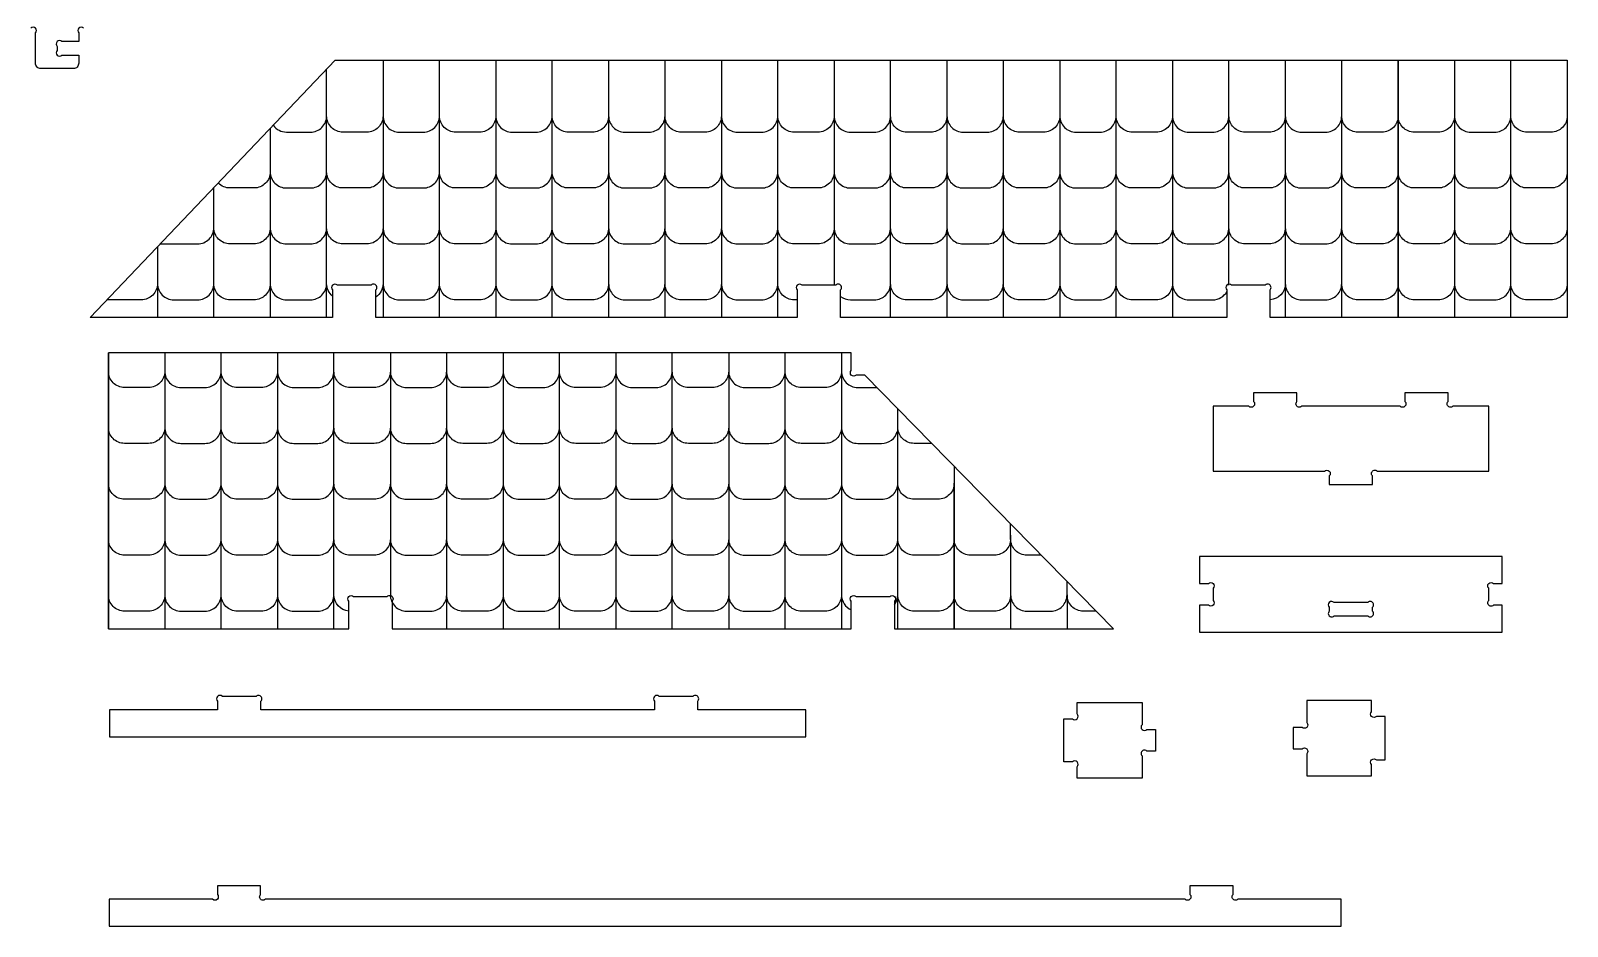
# Model space of a CAD drawing. Extents: x 2211 to 3327, y 1796 to 2657.
# Drawn here: x 2985.3 to 3326.5, y 2121 to 2319.9 of the extents above; entities that cross this region are included whole.
import ezdxf

# ---------------------------------------------------------------- set-up
doc = ezdxf.new("R2010")
doc.units = 0
doc.header["$MEASUREMENT"] = 0
doc.layers.add('LAYER1', color=18, linetype='CONTINUOUS')

msp = doc.modelspace()

# ---------------------------------------------------------------- linework, layer by layer
at = {"layer": 'LAYER1'}
for points in [[(2997.01, 2320.48, 1), (2995.95, 2319.42), (2995.95, 2317.48), (2992.21, 2317.48, 1), (2991.15, 2316.42), (2991.15, 2315.55, 1), (2992.21, 2314.48), (2995.95, 2314.48), (2995.95, 2312.68, -0.414214), (2994.75, 2311.48), (2987.55, 2311.48, -0.414214), (2986.35, 2312.68), (2986.35, 2319.42, 1), (2985.29, 2320.48)], [(3039.17, 2298.88, 0.240596), (3042.08, 2297.39), (3047.41, 2297.39, 0.414214), (3051.01, 2300.99), (3051.01, 2311.31)], [(3063.53, 2313.33), (3063.53, 2300.99, -0.414214), (3059.93, 2297.39), (3054.61, 2297.39, -0.414214), (3051.01, 2300.99), (3051.01, 2309.28)], [(3063.53, 2313.33), (3063.53, 2300.99, 0.414214), (3067.13, 2297.39), (3072.46, 2297.39, 0.414214), (3076.06, 2300.99), (3076.06, 2313.33)], [(3088.58, 2313.33), (3088.58, 2300.99, -0.414214), (3084.98, 2297.39), (3079.66, 2297.39, -0.414214), (3076.06, 2300.99), (3076.06, 2313.33)], [(3088.58, 2313.33), (3088.58, 2300.99, 0.414214), (3092.18, 2297.39), (3097.5, 2297.39, 0.414214), (3101.1, 2300.99), (3101.1, 2313.33)], [(3113.63, 2313.33), (3113.63, 2300.99, -0.414214), (3110.03, 2297.39), (3104.7, 2297.39, -0.414214), (3101.1, 2300.99), (3101.1, 2313.33)], [(3113.63, 2313.33), (3113.63, 2300.99, 0.414214), (3117.23, 2297.39), (3122.55, 2297.39, 0.414214), (3126.15, 2300.99), (3126.15, 2313.33)], [(3138.67, 2313.33), (3138.67, 2300.99, -0.414214), (3135.07, 2297.39), (3129.75, 2297.39, -0.414214), (3126.15, 2300.99), (3126.15, 2313.33)], [(3138.67, 2313.33), (3138.67, 2300.99, 0.414214), (3142.27, 2297.39), (3147.6, 2297.39, 0.414214), (3151.2, 2300.99), (3151.2, 2313.33)], [(3163.72, 2313.33), (3163.72, 2300.99, -0.414214), (3160.12, 2297.39), (3154.8, 2297.39, -0.414214), (3151.2, 2300.99), (3151.2, 2313.33)], [(3163.72, 2313.33), (3163.72, 2300.99, 0.414214), (3167.32, 2297.39), (3172.65, 2297.39, 0.414214), (3176.25, 2300.99), (3176.25, 2313.33)], [(3188.77, 2313.33), (3188.77, 2300.99, -0.414214), (3185.17, 2297.39), (3179.85, 2297.39, -0.414214), (3176.25, 2300.99), (3176.25, 2313.33)], [(3188.77, 2313.33), (3188.77, 2300.99, 0.414214), (3192.37, 2297.39), (3197.69, 2297.39, 0.414214), (3201.29, 2300.99), (3201.29, 2313.33)], [(3213.82, 2313.33), (3213.82, 2300.99, -0.414214), (3210.22, 2297.39), (3204.89, 2297.39, -0.414214), (3201.29, 2300.99), (3201.29, 2313.33)], [(3213.82, 2313.33), (3213.82, 2300.99, 0.414214), (3217.42, 2297.39), (3222.74, 2297.39, 0.414214), (3226.34, 2300.99), (3226.34, 2313.33)], [(3238.86, 2313.33), (3238.86, 2300.99, -0.414214), (3235.26, 2297.39), (3229.94, 2297.39, -0.414214), (3226.34, 2300.99), (3226.34, 2313.33)], [(3238.86, 2313.33), (3238.86, 2300.99, 0.414214), (3242.46, 2297.39), (3247.79, 2297.39, 0.414214), (3251.39, 2300.99), (3251.39, 2313.33)], [(3263.91, 2313.33), (3263.91, 2300.99, -0.414214), (3260.31, 2297.39), (3254.99, 2297.39, -0.414214), (3251.39, 2300.99), (3251.39, 2313.33)], [(3263.91, 2313.33), (3263.91, 2300.99, 0.414214), (3267.51, 2297.39), (3272.84, 2297.39, 0.414214), (3276.44, 2300.99), (3276.44, 2313.33)], [(3288.96, 2313.33), (3288.96, 2300.99, -0.414214), (3285.36, 2297.39), (3280.04, 2297.39, -0.414214), (3276.44, 2300.99), (3276.44, 2313.33)], [(3301.48, 2313.33), (3301.48, 2300.99, -0.414214), (3297.88, 2297.39), (3292.56, 2297.39, -0.414214), (3288.96, 2300.99), (3288.96, 2313.33)], [(3301.48, 2313.33), (3301.48, 2300.99, 0.414214), (3305.08, 2297.39), (3310.41, 2297.39, 0.414214), (3314.01, 2300.99), (3314.01, 2313.33)], [(3326.53, 2313.33), (3326.53, 2300.99, -0.414214), (3322.93, 2297.39), (3317.61, 2297.39, -0.414214), (3314.01, 2300.99), (3314.01, 2313.33)], [(3038.48, 2298.16), (3038.48, 2288.57, 0.414214), (3042.08, 2284.97), (3047.41, 2284.97, 0.414214), (3051.01, 2288.57), (3051.01, 2300.99)], [(3063.53, 2300.99), (3063.53, 2288.57, -0.414214), (3059.93, 2284.97), (3054.61, 2284.97, -0.414214), (3051.01, 2288.57), (3051.01, 2300.99)], [(3063.53, 2300.99), (3063.53, 2288.57, 0.414214), (3067.13, 2284.97), (3072.46, 2284.97, 0.414214), (3076.06, 2288.57), (3076.06, 2300.99)], [(3088.58, 2300.99), (3088.58, 2288.57, -0.414214), (3084.98, 2284.97), (3079.66, 2284.97, -0.414214), (3076.06, 2288.57), (3076.06, 2300.99)], [(3088.58, 2300.99), (3088.58, 2288.57, 0.414214), (3092.18, 2284.97), (3097.5, 2284.97, 0.414214), (3101.1, 2288.57), (3101.1, 2300.99)], [(3113.63, 2300.99), (3113.63, 2288.57, -0.414214), (3110.03, 2284.97), (3104.7, 2284.97, -0.414214), (3101.1, 2288.57), (3101.1, 2300.99)], [(3113.63, 2300.99), (3113.63, 2288.57, 0.414214), (3117.23, 2284.97), (3122.55, 2284.97, 0.414214), (3126.15, 2288.57), (3126.15, 2300.99)], [(3138.67, 2300.99), (3138.67, 2288.57, -0.414214), (3135.07, 2284.97), (3129.75, 2284.97, -0.414214), (3126.15, 2288.57), (3126.15, 2300.99)], [(3138.67, 2300.99), (3138.67, 2288.57, 0.414214), (3142.27, 2284.97), (3147.6, 2284.97, 0.414214), (3151.2, 2288.57), (3151.2, 2300.99)], [(3163.72, 2300.99), (3163.72, 2288.57, -0.414214), (3160.12, 2284.97), (3154.8, 2284.97, -0.414214), (3151.2, 2288.57), (3151.2, 2300.99)], [(3163.72, 2300.99), (3163.72, 2288.57, 0.414214), (3167.32, 2284.97), (3172.65, 2284.97, 0.414214), (3176.25, 2288.57), (3176.25, 2300.99)], [(3188.77, 2300.99), (3188.77, 2288.57, -0.414214), (3185.17, 2284.97), (3179.85, 2284.97, -0.414214), (3176.25, 2288.57), (3176.25, 2300.99)], [(3188.77, 2300.99), (3188.77, 2288.57, 0.414214), (3192.37, 2284.97), (3197.69, 2284.97, 0.414214), (3201.29, 2288.57), (3201.29, 2300.99)], [(3213.82, 2300.99), (3213.82, 2288.57, -0.414214), (3210.22, 2284.97), (3204.89, 2284.97, -0.414214), (3201.29, 2288.57), (3201.29, 2300.99)], [(3213.82, 2300.99), (3213.82, 2288.57, 0.414214), (3217.42, 2284.97), (3222.74, 2284.97, 0.414214), (3226.34, 2288.57), (3226.34, 2300.99)], [(3238.86, 2300.99), (3238.86, 2288.57, -0.414214), (3235.26, 2284.97), (3229.94, 2284.97, -0.414214), (3226.34, 2288.57), (3226.34, 2300.99)], [(3238.86, 2300.99), (3238.86, 2288.57, 0.414214), (3242.46, 2284.97), (3247.79, 2284.97, 0.414214), (3251.39, 2288.57), (3251.39, 2300.99)], [(3263.91, 2300.99), (3263.91, 2288.57, -0.414214), (3260.31, 2284.97), (3254.99, 2284.97, -0.414214), (3251.39, 2288.57), (3251.39, 2300.99)], [(3263.91, 2300.99), (3263.91, 2288.57, 0.414214), (3267.51, 2284.97), (3272.84, 2284.97, 0.414214), (3276.44, 2288.57), (3276.44, 2300.99)], [(3288.96, 2300.99), (3288.96, 2288.57, -0.414214), (3285.36, 2284.97), (3280.04, 2284.97, -0.414214), (3276.44, 2288.57), (3276.44, 2300.99)], [(3301.48, 2300.99), (3301.48, 2288.57, -0.414214), (3297.88, 2284.97), (3292.56, 2284.97, -0.414214), (3288.96, 2288.57), (3288.96, 2300.99)], [(3301.48, 2300.99), (3301.48, 2288.57, 0.414214), (3305.08, 2284.97), (3310.41, 2284.97, 0.414214), (3314.01, 2288.57), (3314.01, 2300.99)], [(3326.53, 2300.99), (3326.53, 2288.57, -0.414214), (3322.93, 2284.97), (3317.61, 2284.97, -0.414214), (3314.01, 2288.57), (3314.01, 2300.99)], [(3038.48, 2295.56), (3038.48, 2288.57, -0.414214), (3034.88, 2284.97), (3029.56, 2284.97, -0.203614), (3026.97, 2286.07)], [(3038.48, 2288.57), (3038.48, 2276.15, -0.414214), (3034.88, 2272.55), (3029.56, 2272.55, -0.414214), (3025.96, 2276.15), (3025.96, 2285.01)], [(3038.48, 2288.57), (3038.48, 2276.15, 0.414214), (3042.08, 2272.55), (3047.41, 2272.55, 0.414214), (3051.01, 2276.15), (3051.01, 2288.57)], [(3063.53, 2288.57), (3063.53, 2276.15, -0.414214), (3059.93, 2272.55), (3054.61, 2272.55, -0.414214), (3051.01, 2276.15), (3051.01, 2288.57)], [(3063.53, 2288.57), (3063.53, 2276.15, 0.414214), (3067.13, 2272.55), (3072.46, 2272.55, 0.414214), (3076.06, 2276.15), (3076.06, 2288.57)], [(3088.58, 2288.57), (3088.58, 2276.15, -0.414214), (3084.98, 2272.55), (3079.66, 2272.55, -0.414214), (3076.06, 2276.15), (3076.06, 2288.57)], [(3088.58, 2288.57), (3088.58, 2276.15, 0.414214), (3092.18, 2272.55), (3097.5, 2272.55, 0.414214), (3101.1, 2276.15), (3101.1, 2288.57)], [(3113.63, 2288.57), (3113.63, 2276.15, -0.414214), (3110.03, 2272.55), (3104.7, 2272.55, -0.414214), (3101.1, 2276.15), (3101.1, 2288.57)], [(3113.63, 2288.57), (3113.63, 2276.15, 0.414214), (3117.23, 2272.55), (3122.55, 2272.55, 0.414214), (3126.15, 2276.15), (3126.15, 2288.57)], [(3138.67, 2288.57), (3138.67, 2276.15, -0.414214), (3135.07, 2272.55), (3129.75, 2272.55, -0.414214), (3126.15, 2276.15), (3126.15, 2288.57)], [(3138.67, 2288.57), (3138.67, 2276.15, 0.414214), (3142.27, 2272.55), (3147.6, 2272.55, 0.414214), (3151.2, 2276.15), (3151.2, 2288.57)], [(3163.72, 2288.57), (3163.72, 2276.15, -0.414214), (3160.12, 2272.55), (3154.8, 2272.55, -0.414214), (3151.2, 2276.15), (3151.2, 2288.57)], [(3163.72, 2288.57), (3163.72, 2276.15, 0.414214), (3167.32, 2272.55), (3172.65, 2272.55, 0.414214), (3176.25, 2276.15), (3176.25, 2288.57)], [(3188.77, 2288.57), (3188.77, 2276.15, -0.414214), (3185.17, 2272.55), (3179.85, 2272.55, -0.414214), (3176.25, 2276.15), (3176.25, 2288.57)], [(3188.77, 2288.57), (3188.77, 2276.15, 0.414214), (3192.37, 2272.55), (3197.69, 2272.55, 0.414214), (3201.29, 2276.15), (3201.29, 2288.57)], [(3213.82, 2288.57), (3213.82, 2276.15, -0.414214), (3210.22, 2272.55), (3204.89, 2272.55, -0.414214), (3201.29, 2276.15), (3201.29, 2288.57)], [(3213.82, 2288.57), (3213.82, 2276.15, 0.414214), (3217.42, 2272.55), (3222.74, 2272.55, 0.414214), (3226.34, 2276.15), (3226.34, 2288.57)], [(3238.86, 2288.57), (3238.86, 2276.15, -0.414214), (3235.26, 2272.55), (3229.94, 2272.55, -0.414214), (3226.34, 2276.15), (3226.34, 2288.57)], [(3238.86, 2288.57), (3238.86, 2276.15, 0.414214), (3242.46, 2272.55), (3247.79, 2272.55, 0.414214), (3251.39, 2276.15), (3251.39, 2288.57)], [(3263.91, 2288.57), (3263.91, 2276.15, -0.414214), (3260.31, 2272.55), (3254.99, 2272.55, -0.414214), (3251.39, 2276.15), (3251.39, 2288.57)], [(3263.91, 2288.57), (3263.91, 2276.15, 0.414214), (3267.51, 2272.55), (3272.84, 2272.55, 0.414214), (3276.44, 2276.15), (3276.44, 2288.57)], [(3288.96, 2288.57), (3288.96, 2276.15, -0.414214), (3285.36, 2272.55), (3280.04, 2272.55, -0.414214), (3276.44, 2276.15), (3276.44, 2288.57)], [(3301.48, 2288.57), (3301.48, 2276.15, -0.414214), (3297.88, 2272.55), (3292.56, 2272.55, -0.414214), (3288.96, 2276.15), (3288.96, 2288.57)], [(3301.48, 2288.57), (3301.48, 2276.15, 0.414214), (3305.08, 2272.55), (3310.41, 2272.55, 0.414214), (3314.01, 2276.15), (3314.01, 2288.57)], [(3326.53, 2288.57), (3326.53, 2276.15, -0.414214), (3322.93, 2272.55), (3317.61, 2272.55, -0.414214), (3314.01, 2276.15), (3314.01, 2288.57)], [(3014.09, 2272.55), (3022.36, 2272.55, 0.414214), (3025.96, 2276.15), (3025.96, 2281.85)], [(3013.44, 2268.13), (3013.44, 2263.73, 0.414214), (3017.04, 2260.13), (3022.36, 2260.13, 0.414214), (3025.96, 2263.73), (3025.96, 2276.15)], [(3038.48, 2276.15), (3038.48, 2263.73, -0.414214), (3034.88, 2260.13), (3029.56, 2260.13, -0.414214), (3025.96, 2263.73), (3025.96, 2276.15)], [(3038.48, 2276.15), (3038.48, 2263.73, 0.414214), (3042.08, 2260.13), (3047.41, 2260.13, 0.414214), (3051.01, 2263.73), (3051.01, 2276.15)], [(3052.33, 2260.94, -0.225173), (3051.01, 2263.73), (3051.01, 2276.15)], [(3063.53, 2276.15), (3063.53, 2263.73, -0.250585), (3061.93, 2260.74)], [(3063.53, 2276.15), (3063.53, 2263.73, 0.414214), (3067.13, 2260.13), (3072.46, 2260.13, 0.414214), (3076.06, 2263.73), (3076.06, 2276.15)], [(3088.58, 2276.15), (3088.58, 2263.73, -0.414214), (3084.98, 2260.13), (3079.66, 2260.13, -0.414214), (3076.06, 2263.73), (3076.06, 2276.15)], [(3088.58, 2276.15), (3088.58, 2263.73, 0.414214), (3092.18, 2260.13), (3097.5, 2260.13, 0.414214), (3101.1, 2263.73), (3101.1, 2276.15)], [(3113.63, 2276.15), (3113.63, 2263.73, -0.414214), (3110.03, 2260.13), (3104.7, 2260.13, -0.414214), (3101.1, 2263.73), (3101.1, 2276.15)], [(3113.63, 2276.15), (3113.63, 2263.73, 0.414214), (3117.23, 2260.13), (3122.55, 2260.13, 0.414214), (3126.15, 2263.73), (3126.15, 2276.15)], [(3138.67, 2276.15), (3138.67, 2263.73, -0.414214), (3135.07, 2260.13), (3129.75, 2260.13, -0.414214), (3126.15, 2263.73), (3126.15, 2276.15)], [(3138.67, 2276.15), (3138.67, 2263.73, 0.414214), (3142.27, 2260.13), (3147.6, 2260.13, 0.414214), (3151.2, 2263.73), (3151.2, 2276.15)], [(3155.53, 2260.13), (3154.8, 2260.13, -0.414214), (3151.2, 2263.73), (3151.2, 2276.15)], [(3163.72, 2276.15), (3163.72, 2263.73, -0.02405), (3163.7, 2263.38)], [(3163.72, 2276.15), (3163.72, 2263.73, 0.02405), (3163.74, 2263.38)], [(3165.13, 2260.87, 0.165063), (3167.32, 2260.13), (3172.65, 2260.13, 0.414214), (3176.25, 2263.73), (3176.25, 2276.15)], [(3188.77, 2276.15), (3188.77, 2263.73, -0.414214), (3185.17, 2260.13), (3179.85, 2260.13, -0.414214), (3176.25, 2263.73), (3176.25, 2276.15)], [(3188.77, 2276.15), (3188.77, 2263.73, 0.414214), (3192.37, 2260.13), (3197.69, 2260.13, 0.414214), (3201.29, 2263.73), (3201.29, 2276.15)], [(3213.82, 2276.15), (3213.82, 2263.73, -0.414214), (3210.22, 2260.13), (3204.89, 2260.13, -0.414214), (3201.29, 2263.73), (3201.29, 2276.15)], [(3213.82, 2276.15), (3213.82, 2263.73, 0.414214), (3217.42, 2260.13), (3222.74, 2260.13, 0.414214), (3226.34, 2263.73), (3226.34, 2276.15)], [(3238.86, 2276.15), (3238.86, 2263.73, -0.414214), (3235.26, 2260.13), (3229.94, 2260.13, -0.414214), (3226.34, 2263.73), (3226.34, 2276.15)], [(3238.86, 2276.15), (3238.86, 2263.73, 0.414214), (3242.46, 2260.13), (3247.79, 2260.13, 0.2717), (3250.93, 2261.97)], [(3251.37, 2263.38, 0.02405), (3251.39, 2263.73), (3251.39, 2276.15)], [(3251.4, 2263.38, -0.02405), (3251.39, 2263.73), (3251.39, 2276.15)], [(3263.91, 2276.15), (3263.91, 2263.73, -0.396511), (3260.53, 2260.14)], [(3263.91, 2276.15), (3263.91, 2263.73, 0.414214), (3267.51, 2260.13), (3272.84, 2260.13, 0.414214), (3276.44, 2263.73), (3276.44, 2276.15)], [(3288.96, 2276.15), (3288.96, 2263.73, -0.414214), (3285.36, 2260.13), (3280.04, 2260.13, -0.414214), (3276.44, 2263.73), (3276.44, 2276.15)], [(3301.48, 2276.15), (3301.48, 2263.73, -0.414214), (3297.88, 2260.13), (3292.56, 2260.13, -0.414214), (3288.96, 2263.73), (3288.96, 2276.15)], [(3301.48, 2276.15), (3301.48, 2263.73, 0.414214), (3305.08, 2260.13), (3310.41, 2260.13, 0.414214), (3314.01, 2263.73), (3314.01, 2276.15)], [(3326.53, 2276.15), (3326.53, 2263.73, -0.414214), (3322.93, 2260.13), (3317.61, 2260.13, -0.414214), (3314.01, 2263.73), (3314.01, 2276.15)], [(3013.44, 2271.86), (3013.44, 2263.73, -0.414214), (3009.84, 2260.13), (3002.26, 2260.13)], [(3015.05, 2248.35), (3015.05, 2244.26, -0.414214), (3011.45, 2240.66), (3006.13, 2240.66, -0.414214), (3002.53, 2244.26), (3002.53, 2248.35)], [(3015.05, 2248.35), (3015.05, 2244.26, 0.414214), (3018.65, 2240.66), (3023.98, 2240.66, 0.414214), (3027.58, 2244.26), (3027.58, 2248.35)], [(3040.1, 2248.35), (3040.1, 2244.26, -0.414214), (3036.5, 2240.66), (3031.18, 2240.66, -0.414214), (3027.58, 2244.26), (3027.58, 2248.35)], [(3040.1, 2248.35), (3040.1, 2244.26, 0.414214), (3043.7, 2240.66), (3049.03, 2240.66, 0.414214), (3052.63, 2244.26), (3052.63, 2248.35)], [(3065.15, 2248.35), (3065.15, 2244.26, -0.414214), (3061.55, 2240.66), (3056.23, 2240.66, -0.414214), (3052.63, 2244.26), (3052.63, 2248.35)], [(3065.15, 2248.35), (3065.15, 2244.26, 0.414214), (3068.75, 2240.66), (3074.07, 2240.66, 0.414214), (3077.67, 2244.26), (3077.67, 2248.35)], [(3090.2, 2248.35), (3090.2, 2244.26, -0.414214), (3086.6, 2240.66), (3081.27, 2240.66, -0.414214), (3077.67, 2244.26), (3077.67, 2248.35)], [(3090.2, 2248.35), (3090.2, 2244.26, 0.414214), (3093.8, 2240.66), (3099.12, 2240.66, 0.414214), (3102.72, 2244.26), (3102.72, 2248.35)], [(3115.24, 2248.35), (3115.24, 2244.26, -0.414214), (3111.64, 2240.66), (3106.32, 2240.66, -0.414214), (3102.72, 2244.26), (3102.72, 2248.35)], [(3115.24, 2248.35), (3115.24, 2244.26, 0.414214), (3118.84, 2240.66), (3124.17, 2240.66, 0.414214), (3127.77, 2244.26), (3127.77, 2248.35)], [(3140.29, 2248.35), (3140.29, 2244.26, -0.414214), (3136.69, 2240.66), (3131.37, 2240.66, -0.414214), (3127.77, 2244.26), (3127.77, 2248.35)], [(3140.29, 2248.35), (3140.29, 2244.26, 0.414214), (3143.89, 2240.66), (3149.22, 2240.66, 0.414214), (3152.82, 2244.26), (3152.82, 2248.35)], [(3165.34, 2248.35), (3165.34, 2244.26, -0.414214), (3161.74, 2240.66), (3156.42, 2240.66, -0.414214), (3152.82, 2244.26), (3152.82, 2248.35)], [(3165.34, 2248.35), (3165.34, 2244.26, 0.414214), (3168.94, 2240.66), (3173.19, 2240.66)], [(3015.05, 2244.18), (3015.05, 2231.84, -0.414214), (3011.45, 2228.24), (3006.13, 2228.24, -0.414214), (3002.53, 2231.84), (3002.53, 2244.18)], [(3015.05, 2244.18), (3015.05, 2231.84, 0.414214), (3018.65, 2228.24), (3023.98, 2228.24, 0.414214), (3027.58, 2231.84), (3027.58, 2244.18)], [(3040.1, 2244.18), (3040.1, 2231.84, -0.414214), (3036.5, 2228.24), (3031.18, 2228.24, -0.414214), (3027.58, 2231.84), (3027.58, 2244.18)], [(3040.1, 2244.18), (3040.1, 2231.84, 0.414214), (3043.7, 2228.24), (3049.03, 2228.24, 0.414214), (3052.63, 2231.84), (3052.63, 2244.18)], [(3065.15, 2244.18), (3065.15, 2231.84, -0.414214), (3061.55, 2228.24), (3056.23, 2228.24, -0.414214), (3052.63, 2231.84), (3052.63, 2244.18)], [(3065.15, 2244.18), (3065.15, 2231.84, 0.414214), (3068.75, 2228.24), (3074.07, 2228.24, 0.414214), (3077.67, 2231.84), (3077.67, 2244.18)], [(3090.2, 2244.18), (3090.2, 2231.84, -0.414214), (3086.6, 2228.24), (3081.27, 2228.24, -0.414214), (3077.67, 2231.84), (3077.67, 2244.18)], [(3090.2, 2244.18), (3090.2, 2231.84, 0.414214), (3093.8, 2228.24), (3099.12, 2228.24, 0.414214), (3102.72, 2231.84), (3102.72, 2244.18)], [(3115.24, 2244.18), (3115.24, 2231.84, -0.414214), (3111.64, 2228.24), (3106.32, 2228.24, -0.414214), (3102.72, 2231.84), (3102.72, 2244.18)], [(3115.24, 2244.18), (3115.24, 2231.84, 0.414214), (3118.84, 2228.24), (3124.17, 2228.24, 0.414214), (3127.77, 2231.84), (3127.77, 2244.18)], [(3140.29, 2244.18), (3140.29, 2231.84, -0.414214), (3136.69, 2228.24), (3131.37, 2228.24, -0.414214), (3127.77, 2231.84), (3127.77, 2244.18)], [(3140.29, 2244.18), (3140.29, 2231.84, 0.414214), (3143.89, 2228.24), (3149.22, 2228.24, 0.414214), (3152.82, 2231.84), (3152.82, 2244.18)], [(3165.34, 2244.18), (3165.34, 2231.84, -0.414214), (3161.74, 2228.24), (3156.42, 2228.24, -0.414214), (3152.82, 2231.84), (3152.82, 2244.18)], [(3165.34, 2244.18), (3165.34, 2231.84, 0.414214), (3168.94, 2228.24), (3174.26, 2228.24, 0.3358), (3177.73, 2230.87)], [(3185.36, 2228.24), (3181.46, 2228.24, -0.414214), (3177.86, 2231.84), (3177.86, 2235.9)], [(3015.05, 2231.84), (3015.05, 2219.42, -0.414214), (3011.45, 2215.82), (3006.13, 2215.82, -0.414214), (3002.53, 2219.42), (3002.53, 2231.84)], [(3015.05, 2231.84), (3015.05, 2219.42, 0.414214), (3018.65, 2215.82), (3023.98, 2215.82, 0.414214), (3027.58, 2219.42), (3027.58, 2231.84)], [(3040.1, 2231.84), (3040.1, 2219.42, -0.414214), (3036.5, 2215.82), (3031.18, 2215.82, -0.414214), (3027.58, 2219.42), (3027.58, 2231.84)], [(3040.1, 2231.84), (3040.1, 2219.42, 0.414214), (3043.7, 2215.82), (3049.03, 2215.82, 0.414214), (3052.63, 2219.42), (3052.63, 2231.84)], [(3065.15, 2231.84), (3065.15, 2219.42, -0.414214), (3061.55, 2215.82), (3056.23, 2215.82, -0.414214), (3052.63, 2219.42), (3052.63, 2231.84)], [(3065.15, 2231.84), (3065.15, 2219.42, 0.414214), (3068.75, 2215.82), (3074.07, 2215.82, 0.414214), (3077.67, 2219.42), (3077.67, 2231.84)], [(3090.2, 2231.84), (3090.2, 2219.42, -0.414214), (3086.6, 2215.82), (3081.27, 2215.82, -0.414214), (3077.67, 2219.42), (3077.67, 2231.84)], [(3090.2, 2231.84), (3090.2, 2219.42, 0.414214), (3093.8, 2215.82), (3099.12, 2215.82, 0.414214), (3102.72, 2219.42), (3102.72, 2231.84)], [(3115.24, 2231.84), (3115.24, 2219.42, -0.414214), (3111.64, 2215.82), (3106.32, 2215.82, -0.414214), (3102.72, 2219.42), (3102.72, 2231.84)], [(3115.24, 2231.84), (3115.24, 2219.42, 0.414214), (3118.84, 2215.82), (3124.17, 2215.82, 0.414214), (3127.77, 2219.42), (3127.77, 2231.84)], [(3140.29, 2231.84), (3140.29, 2219.42, -0.414214), (3136.69, 2215.82), (3131.37, 2215.82, -0.414214), (3127.77, 2219.42), (3127.77, 2231.84)], [(3140.29, 2231.84), (3140.29, 2219.42, 0.414214), (3143.89, 2215.82), (3149.22, 2215.82, 0.414214), (3152.82, 2219.42), (3152.82, 2231.84)], [(3165.34, 2231.84), (3165.34, 2219.42, -0.414214), (3161.74, 2215.82), (3156.42, 2215.82, -0.414214), (3152.82, 2219.42), (3152.82, 2231.84)], [(3165.34, 2231.84), (3165.34, 2219.42, 0.414214), (3168.94, 2215.82), (3174.26, 2215.82, 0.414214), (3177.86, 2219.42), (3177.86, 2230.74)], [(3190.39, 2223.11), (3190.39, 2219.42, -0.414214), (3186.79, 2215.82), (3181.46, 2215.82, -0.414214), (3177.86, 2219.42), (3177.86, 2231.84)], [(3015.05, 2219.42), (3015.05, 2207, -0.414214), (3011.45, 2203.4), (3006.13, 2203.4, -0.414214), (3002.53, 2207), (3002.53, 2219.42)], [(3015.05, 2219.42), (3015.05, 2207, 0.414214), (3018.65, 2203.4), (3023.98, 2203.4, 0.414214), (3027.58, 2207), (3027.58, 2219.42)], [(3040.1, 2219.42), (3040.1, 2207, -0.414214), (3036.5, 2203.4), (3031.18, 2203.4, -0.414214), (3027.58, 2207), (3027.58, 2219.42)], [(3040.1, 2219.42), (3040.1, 2207, 0.414214), (3043.7, 2203.4), (3049.03, 2203.4, 0.414214), (3052.63, 2207), (3052.63, 2219.42)], [(3065.15, 2219.42), (3065.15, 2207, -0.414214), (3061.55, 2203.4), (3056.23, 2203.4, -0.414214), (3052.63, 2207), (3052.63, 2219.42)], [(3065.15, 2219.42), (3065.15, 2207, 0.414214), (3068.75, 2203.4), (3074.07, 2203.4, 0.414214), (3077.67, 2207), (3077.67, 2219.42)], [(3090.2, 2219.42), (3090.2, 2207, -0.414214), (3086.6, 2203.4), (3081.27, 2203.4, -0.414214), (3077.67, 2207), (3077.67, 2219.42)], [(3090.2, 2219.42), (3090.2, 2207, 0.414214), (3093.8, 2203.4), (3099.12, 2203.4, 0.414214), (3102.72, 2207), (3102.72, 2219.42)], [(3115.24, 2219.42), (3115.24, 2207, -0.414214), (3111.64, 2203.4), (3106.32, 2203.4, -0.414214), (3102.72, 2207), (3102.72, 2219.42)], [(3115.24, 2219.42), (3115.24, 2207, 0.414214), (3118.84, 2203.4), (3124.17, 2203.4, 0.414214), (3127.77, 2207), (3127.77, 2219.42)], [(3140.29, 2219.42), (3140.29, 2207, -0.414214), (3136.69, 2203.4), (3131.37, 2203.4, -0.414214), (3127.77, 2207), (3127.77, 2219.42)], [(3140.29, 2219.42), (3140.29, 2207, 0.414214), (3143.89, 2203.4), (3149.22, 2203.4, 0.414214), (3152.82, 2207), (3152.82, 2219.42)], [(3165.34, 2219.42), (3165.34, 2207, -0.414214), (3161.74, 2203.4), (3156.42, 2203.4, -0.414214), (3152.82, 2207), (3152.82, 2219.42)], [(3165.34, 2219.42), (3165.34, 2207, 0.414214), (3168.94, 2203.4), (3174.26, 2203.4, 0.414214), (3177.86, 2207), (3177.86, 2219.42)], [(3190.39, 2219.42), (3190.39, 2207, -0.414214), (3186.79, 2203.4), (3181.46, 2203.4, -0.414214), (3177.86, 2207), (3177.86, 2219.42)], [(3202.91, 2207.87), (3202.91, 2207, -0.414214), (3199.31, 2203.4), (3193.99, 2203.4, -0.414214), (3190.39, 2207), (3190.39, 2219.42)], [(3209.7, 2203.4), (3206.51, 2203.4, -0.414214), (3202.91, 2207), (3202.91, 2210.33)], [(3015.05, 2207), (3015.05, 2194.58, -0.414214), (3011.45, 2190.98), (3006.13, 2190.98, -0.414214), (3002.53, 2194.58), (3002.53, 2207)], [(3015.05, 2207), (3015.05, 2194.58, 0.414214), (3018.65, 2190.98), (3023.98, 2190.98, 0.414214), (3027.58, 2194.58), (3027.58, 2207)], [(3040.1, 2207), (3040.1, 2194.58, -0.414214), (3036.5, 2190.98), (3031.18, 2190.98, -0.414214), (3027.58, 2194.58), (3027.58, 2207)], [(3040.1, 2207), (3040.1, 2194.58, 0.414214), (3043.7, 2190.98), (3049.03, 2190.98, 0.414214), (3052.63, 2194.58), (3052.63, 2207)], [(3055.93, 2190.99, -0.390382), (3052.63, 2194.58), (3052.63, 2207)], [(3065.15, 2207), (3065.15, 2194.58, -0.02405), (3065.13, 2194.24)], [(3065.15, 2207), (3065.15, 2194.58, 0.414214), (3068.75, 2190.98), (3074.07, 2190.98, 0.414214), (3077.67, 2194.58), (3077.67, 2207)], [(3090.2, 2207), (3090.2, 2194.58, -0.414214), (3086.6, 2190.98), (3081.27, 2190.98, -0.414214), (3077.67, 2194.58), (3077.67, 2207)], [(3090.2, 2207), (3090.2, 2194.58, 0.414214), (3093.8, 2190.98), (3099.12, 2190.98, 0.414214), (3102.72, 2194.58), (3102.72, 2207)], [(3115.24, 2207), (3115.24, 2194.58, -0.414214), (3111.64, 2190.98), (3106.32, 2190.98, -0.414214), (3102.72, 2194.58), (3102.72, 2207)], [(3115.24, 2207), (3115.24, 2194.58, 0.414214), (3118.84, 2190.98), (3124.17, 2190.98, 0.414214), (3127.77, 2194.58), (3127.77, 2207)], [(3140.29, 2207), (3140.29, 2194.58, -0.414214), (3136.69, 2190.98), (3131.37, 2190.98, -0.414214), (3127.77, 2194.58), (3127.77, 2207)], [(3140.29, 2207), (3140.29, 2194.58, 0.414214), (3143.89, 2190.98), (3149.22, 2190.98, 0.414214), (3152.82, 2194.58), (3152.82, 2207)], [(3165.34, 2207), (3165.34, 2194.58, -0.414214), (3161.74, 2190.98), (3156.42, 2190.98, -0.414214), (3152.82, 2194.58), (3152.82, 2207)], [(3165.34, 2207), (3165.34, 2194.58, 0.300781), (3167.53, 2191.27)], [(3177.13, 2192.41, 0.163773), (3177.86, 2194.58), (3177.86, 2207)], [(3190.39, 2207), (3190.39, 2194.58, -0.414214), (3186.79, 2190.98), (3181.46, 2190.98, -0.414214), (3177.86, 2194.58), (3177.86, 2207)], [(3202.91, 2207), (3202.91, 2194.58, -0.414214), (3199.31, 2190.98), (3193.99, 2190.98, -0.414214), (3190.39, 2194.58), (3190.39, 2207)], [(3202.91, 2207), (3202.91, 2194.58, 0.414214), (3206.51, 2190.98), (3211.83, 2190.98, 0.414214), (3215.43, 2194.58), (3215.43, 2196.44)], [(3221.86, 2190.98), (3219.03, 2190.98, -0.414214), (3215.43, 2194.58), (3215.43, 2197.55)]]:
    msp.add_lwpolyline(points, format="xyb", dxfattribs=at)
for points in [[(3165.13, 2256.18), (3165.13, 2262.32, 1), (3164.07, 2263.38), (3156.59, 2263.38, 1), (3155.53, 2262.32), (3155.53, 2256.18), (3061.93, 2256.18), (3061.93, 2262.32, 1), (3060.87, 2263.38), (3053.39, 2263.38, 1), (3052.33, 2262.32), (3052.33, 2256.18), (2998.51, 2256.18), (3052.93, 2313.33), (3326.53, 2313.33), (3326.53, 2256.18), (3260.53, 2256.18), (3260.53, 2262.32, 1), (3259.47, 2263.38), (3251.99, 2263.38, 1), (3250.93, 2262.32), (3250.93, 2256.18)], [(3167.53, 2187.04), (3167.53, 2193.17, -1), (3168.59, 2194.24), (3176.07, 2194.24, -1), (3177.13, 2193.17), (3177.13, 2187.04), (3225.73, 2187.04), (3170.53, 2243.38), (3168.59, 2243.38, -1), (3167.53, 2244.44), (3167.53, 2248.35), (3002.53, 2248.35), (3002.53, 2187.04), (3055.93, 2187.04), (3055.93, 2193.17, -1), (3056.99, 2194.24), (3064.47, 2194.24, -1), (3065.53, 2193.17), (3065.53, 2187.04)], [(3290.48, 2239.48), (3290.48, 2237.54, -1), (3289.42, 2236.48), (3267.55, 2236.48, -1), (3266.48, 2237.54), (3266.48, 2239.48), (3256.88, 2239.48), (3256.88, 2237.54, -1), (3255.82, 2236.48), (3247.88, 2236.48), (3247.88, 2222.08), (3272.62, 2222.08, -1), (3273.68, 2221.02), (3273.68, 2219.08), (3283.28, 2219.08), (3283.28, 2221.02, -1), (3284.35, 2222.08), (3309.08, 2222.08), (3309.08, 2236.48), (3301.15, 2236.48, -1), (3300.08, 2237.54), (3300.08, 2239.48)], [(3244.88, 2197.11), (3246.82, 2197.11, -1), (3247.88, 2196.05), (3247.88, 2193.37, -1), (3246.82, 2192.31), (3244.88, 2192.31), (3244.88, 2186.31), (3312.08, 2186.31), (3312.08, 2192.31), (3310.15, 2192.31, -1), (3309.08, 2193.37), (3309.08, 2196.05, -1), (3310.15, 2197.11), (3312.08, 2197.11), (3312.08, 2203.11), (3244.88, 2203.11)], [(3282.22, 2192.91), (3274.75, 2192.91, 1), (3273.68, 2191.85), (3273.68, 2190.97, 1), (3274.75, 2189.91), (3282.22, 2189.91, 1), (3283.28, 2190.97), (3283.28, 2191.85, 1)], [(3002.78, 2169.04), (3002.78, 2163.04), (3157.41, 2163.04), (3157.41, 2169.04), (3133.41, 2169.04), (3133.41, 2170.97, 1), (3132.35, 2172.04), (3124.87, 2172.04, 1), (3123.81, 2170.97), (3123.81, 2169.04), (3036.38, 2169.04), (3036.38, 2170.97, 1), (3035.32, 2172.04), (3027.84, 2172.04, 1), (3026.78, 2170.97), (3026.78, 2169.04)], [(3232.09, 2170.68), (3232.09, 2165.74, 1), (3233.16, 2164.68), (3235.09, 2164.68), (3235.09, 2159.88), (3233.16, 2159.88, 1), (3232.09, 2158.81), (3232.09, 2153.88), (3217.69, 2153.88), (3217.69, 2156.41, 1), (3216.63, 2157.48), (3214.69, 2157.48), (3214.69, 2167.08), (3216.63, 2167.08, 1), (3217.69, 2168.14), (3217.69, 2170.68)], [(3268.68, 2171.16), (3268.68, 2166.22, -1), (3267.62, 2165.16), (3265.68, 2165.16), (3265.68, 2160.36), (3267.62, 2160.36, -1), (3268.68, 2159.3), (3268.68, 2154.36), (3283.08, 2154.36), (3283.08, 2156.9, -1), (3284.14, 2157.96), (3286.08, 2157.96), (3286.08, 2167.56), (3284.14, 2167.56, -1), (3283.08, 2168.62), (3283.08, 2171.16)], [(3026.73, 2129.97), (3026.73, 2128.03, -1), (3025.67, 2126.97), (3002.73, 2126.97), (3002.73, 2120.97), (3276.33, 2120.97), (3276.33, 2126.97), (3253.39, 2126.97, -1), (3252.33, 2128.03), (3252.33, 2129.97), (3242.73, 2129.97), (3242.73, 2128.03, -1), (3241.67, 2126.97), (3037.39, 2126.97, -1), (3036.33, 2128.03), (3036.33, 2129.97)]]:
    msp.add_lwpolyline(points, format="xyb", close=True, dxfattribs=at)
for points in [[(3013.44, 2263.73), (3013.44, 2256.18)], [(3013.44, 2263.73), (3013.44, 2256.18)], [(3025.96, 2256.18), (3025.96, 2263.73)], [(3025.96, 2256.18), (3025.96, 2263.73)], [(3038.48, 2263.73), (3038.48, 2256.18)], [(3038.48, 2263.73), (3038.48, 2256.18)], [(3051.01, 2256.18), (3051.01, 2263.73)], [(3051.01, 2256.18), (3051.01, 2263.73)], [(3063.53, 2263.73), (3063.53, 2256.18)], [(3063.53, 2263.73), (3063.53, 2256.18)], [(3076.06, 2256.18), (3076.06, 2263.73)], [(3076.06, 2256.18), (3076.06, 2263.73)], [(3088.58, 2263.73), (3088.58, 2256.18)], [(3088.58, 2263.73), (3088.58, 2256.18)], [(3101.1, 2256.18), (3101.1, 2263.73)], [(3101.1, 2256.18), (3101.1, 2263.73)], [(3113.63, 2263.73), (3113.63, 2256.18)], [(3113.63, 2263.73), (3113.63, 2256.18)], [(3126.15, 2256.18), (3126.15, 2263.73)], [(3126.15, 2256.18), (3126.15, 2263.73)], [(3138.67, 2263.73), (3138.67, 2256.18)], [(3138.67, 2263.73), (3138.67, 2256.18)], [(3151.2, 2256.18), (3151.2, 2263.73)], [(3151.2, 2256.18), (3151.2, 2263.73)], [(3163.72, 2263.73), (3163.72, 2263.38)], [(3163.72, 2263.73), (3163.72, 2263.38)], [(3176.25, 2256.18), (3176.25, 2263.73)], [(3176.25, 2256.18), (3176.25, 2263.73)], [(3188.77, 2263.73), (3188.77, 2256.18)], [(3188.77, 2263.73), (3188.77, 2256.18)], [(3201.29, 2256.18), (3201.29, 2263.73)], [(3201.29, 2256.18), (3201.29, 2263.73)], [(3213.82, 2263.73), (3213.82, 2256.18)], [(3213.82, 2263.73), (3213.82, 2256.18)], [(3226.34, 2256.18), (3226.34, 2263.73)], [(3226.34, 2256.18), (3226.34, 2263.73)], [(3238.86, 2263.73), (3238.86, 2256.18)], [(3238.86, 2263.73), (3238.86, 2256.18)], [(3251.39, 2263.38), (3251.39, 2263.73)], [(3251.39, 2263.38), (3251.39, 2263.73)], [(3263.91, 2263.73), (3263.91, 2256.18)], [(3263.91, 2263.73), (3263.91, 2256.18)], [(3276.44, 2256.18), (3276.44, 2263.73)], [(3276.44, 2256.18), (3276.44, 2263.73)], [(3288.96, 2263.73), (3288.96, 2256.18)], [(3288.96, 2256.18), (3288.96, 2263.73)], [(3301.48, 2263.73), (3301.48, 2256.18)], [(3301.48, 2263.73), (3301.48, 2256.18)], [(3314.01, 2256.18), (3314.01, 2263.73)], [(3314.01, 2256.18), (3314.01, 2263.73)], [(3326.53, 2263.73), (3326.53, 2256.18)], [(3002.53, 2187.04), (3002.53, 2194.58)], [(3015.05, 2194.58), (3015.05, 2187.04)], [(3015.05, 2194.58), (3015.05, 2187.04)], [(3027.58, 2187.04), (3027.58, 2194.58)], [(3027.58, 2187.04), (3027.58, 2194.58)], [(3040.1, 2194.58), (3040.1, 2187.04)], [(3040.1, 2194.58), (3040.1, 2187.04)], [(3052.63, 2187.04), (3052.63, 2194.58)], [(3052.63, 2187.04), (3052.63, 2194.58)], [(3065.15, 2194.58), (3065.15, 2194.24)], [(3065.15, 2194.58), (3065.15, 2194.24)], [(3077.67, 2187.04), (3077.67, 2194.58)], [(3077.67, 2187.04), (3077.67, 2194.58)], [(3090.2, 2194.58), (3090.2, 2187.04)], [(3090.2, 2194.58), (3090.2, 2187.04)], [(3102.72, 2187.04), (3102.72, 2194.58)], [(3102.72, 2187.04), (3102.72, 2194.58)], [(3115.24, 2194.58), (3115.24, 2187.04)], [(3115.24, 2194.58), (3115.24, 2187.04)], [(3127.77, 2187.04), (3127.77, 2194.58)], [(3127.77, 2187.04), (3127.77, 2194.58)], [(3140.29, 2194.58), (3140.29, 2187.04)], [(3140.29, 2194.58), (3140.29, 2187.04)], [(3152.82, 2187.04), (3152.82, 2194.58)], [(3152.82, 2187.04), (3152.82, 2194.58)], [(3165.34, 2194.58), (3165.34, 2187.04)], [(3165.34, 2194.58), (3165.34, 2187.04)], [(3177.86, 2187.04), (3177.86, 2194.58)], [(3177.86, 2187.04), (3177.86, 2194.58)], [(3190.39, 2194.58), (3190.39, 2187.04)], [(3190.39, 2187.04), (3190.39, 2194.58)], [(3202.91, 2194.58), (3202.91, 2187.04)], [(3202.91, 2194.58), (3202.91, 2187.04)], [(3215.43, 2194.58), (3215.43, 2187.04)]]:
    msp.add_lwpolyline(points, dxfattribs=at)

doc.saveas('drawing.dxf')
